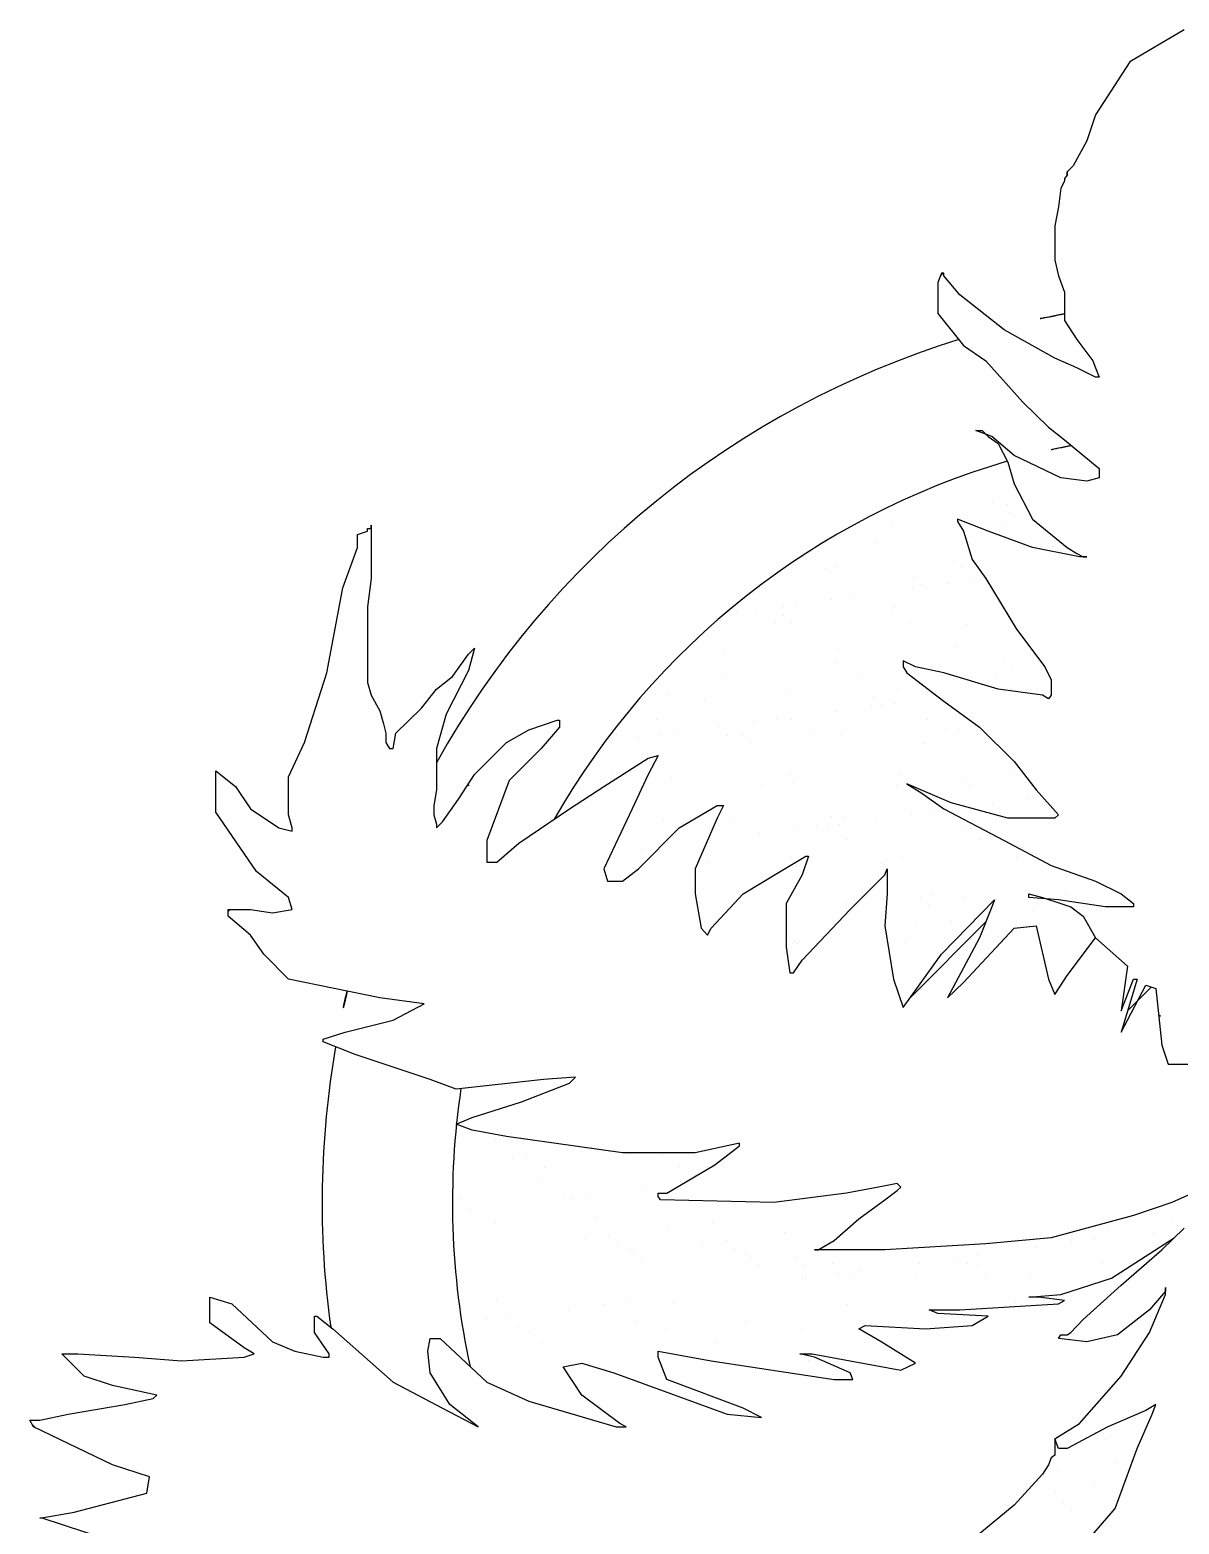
# Model space of a CAD drawing. Header units: inches. Extents: x 1683361338 to 1683364737, y 2652218797 to 2652228464.
# Drawn here: x 1683362363.85 to 1683362388.95, y 2652223185.26 to 2652223217.87 of the extents above; entities that cross this region are included whole.
import ezdxf

# ---------------------------------------------------------------- set-up
doc = ezdxf.new("R2010")
doc.units = ezdxf.units.IN
doc.header["$MEASUREMENT"] = 0
doc.layers.add('A-FURN', color=5, linetype='Continuous')

msp = doc.modelspace()

# ---------------------------------------------------------------- linework, layer by layer
at = {"layer": 'A-FURN', "linetype": 'Continuous'}
for p, q in [((1683362389.053878, 2652223217.872508), (1683362387.87044, 2652223217.178225)), ((1683362387.87044, 2652223217.178225), (1683362387.117346, 2652223216.014838)), ((1683362387.117346, 2652223216.014838), (1683362386.929073, 2652223215.451909)), ((1683362386.929073, 2652223215.451909), (1683362386.633215, 2652223214.907744)), ((1683362386.633215, 2652223214.907744), (1683362386.498734, 2652223214.776394)), ((1683362386.444942, 2652223214.569987), (1683362386.364254, 2652223214.419872)), ((1683362386.498734, 2652223214.701337), (1683362386.444942, 2652223214.62628)), ((1683362386.444942, 2652223214.62628), (1683362386.444942, 2652223214.569987)), ((1683362386.498734, 2652223214.776394), (1683362386.498734, 2652223214.701337)), ((1683362386.498734, 2652223214.776394), (1683362386.498734, 2652223214.701337)), ((1683362386.498734, 2652223214.701337), (1683362386.498734, 2652223214.776394)), ((1683362386.364254, 2652223214.419872), (1683362386.310462, 2652223214.007059)), ((1683362386.310462, 2652223214.007059), (1683362386.229775, 2652223213.594244)), ((1683362386.229775, 2652223213.594244), (1683362386.229777, 2652223212.843674)), ((1683362386.229777, 2652223212.843674), (1683362386.310468, 2652223212.505917)), ((1683362383.755313, 2652223212.562201), (1683362383.674624, 2652223212.355793)), ((1683362383.674624, 2652223212.355793), (1683362383.674627, 2652223211.68028)), ((1683362383.791135, 2652223212.562201), (1683362383.732322, 2652223212.503387)), ((1683362383.809105, 2652223212.562201), (1683362383.755313, 2652223212.562201)), ((1683362383.809106, 2652223212.505908), (1683362383.809105, 2652223212.562201)), ((1683362384.15876, 2652223212.093095), (1683362383.809106, 2652223212.505908)), ((1683362386.310468, 2652223212.505917), (1683362386.444951, 2652223212.149396)), ((1683362385.127032, 2652223211.323764), (1683362384.15876, 2652223212.093095)), ((1683362386.444951, 2652223212.149396), (1683362386.444953, 2652223211.530176)), ((1683362383.674627, 2652223211.68028), (1683362384.239453, 2652223210.986004)), ((1683362386.229785, 2652223210.704547), (1683362385.127032, 2652223211.323764)), ((1683362386.444953, 2652223211.530176), (1683362386.713918, 2652223211.117362)), ((1683362384.239453, 2652223210.986004), (1683362384.723589, 2652223210.648249)), ((1683362386.713918, 2652223211.117362), (1683362387.063573, 2652223210.648257)), ((1683362384.723589, 2652223210.648249), (1683362385.530483, 2652223209.747567)), ((1683362386.71392, 2652223210.498142), (1683362386.229785, 2652223210.704547)), ((1683362387.063573, 2652223210.648257), (1683362387.117366, 2652223210.498143)), ((1683362387.117367, 2652223210.291737), (1683362386.71392, 2652223210.498142)), ((1683362387.117366, 2652223210.498143), (1683362387.198056, 2652223210.291737)), ((1683362387.198056, 2652223210.291737), (1683362387.117367, 2652223210.291737)), ((1683362385.530483, 2652223209.747567), (1683362386.095309, 2652223209.203405)), ((1683362384.508423, 2652223209.128342), (1683362384.642905, 2652223209.128343)), ((1683362384.858077, 2652223208.996994), (1683362384.508423, 2652223209.128342)), ((1683362384.642905, 2652223209.128343), (1683362384.777387, 2652223208.996994)), ((1683362384.777387, 2652223208.996994), (1683362384.992559, 2652223208.84688)), ((1683362385.342213, 2652223208.584182), (1683362384.858077, 2652223208.996994)), ((1683362386.095309, 2652223209.203405), (1683362386.444963, 2652223208.921942)), ((1683362384.992559, 2652223208.84688), (1683362385.207731, 2652223208.434067)), ((1683362386.444963, 2652223208.921942), (1683362387.198063, 2652223208.302724)), ((1683362385.207731, 2652223208.434067), (1683362385.342215, 2652223207.964961)), ((1683362386.364276, 2652223208.096314), (1683362385.342213, 2652223208.584182)), ((1683362386.9291, 2652223208.021259), (1683362386.364276, 2652223208.096314)), ((1683362387.198064, 2652223208.096317), (1683362386.9291, 2652223208.021259)), ((1683362387.198063, 2652223208.302724), (1683362387.198064, 2652223208.096317)), ((1683362385.342215, 2652223207.964961), (1683362385.745663, 2652223207.195627)), ((1683362384.868697, 2652223207.587785), (1683362384.868697, 2652223207.587785)), ((1683362385.19652, 2652223207.518539), (1683362385.19652, 2652223207.518539)), ((1683362371.302315, 2652223207.064225), (1683362371.30232, 2652223205.900841)), ((1683362371.302315, 2652223206.989168), (1683362371.302315, 2652223207.064225)), ((1683362382.676782, 2652223207.099322), (1683362382.676782, 2652223207.099322)), ((1683362384.104985, 2652223207.195621), (1683362384.104985, 2652223207.139328)), ((1683362384.239467, 2652223207.139329), (1683362384.104985, 2652223207.195621)), ((1683362384.104985, 2652223207.139328), (1683362384.239468, 2652223206.932922)), ((1683362384.777395, 2652223206.932924), (1683362384.239467, 2652223207.139329)), ((1683362385.160383, 2652223207.131001), (1683362385.160383, 2652223207.131001)), ((1683362385.268807, 2652223207.332887), (1683362385.268807, 2652223207.332887)), ((1683362385.745663, 2652223207.195627), (1683362386.498764, 2652223206.576409)), ((1683362371.006456, 2652223206.857817), (1683362371.221627, 2652223206.932875)), ((1683362371.006457, 2652223206.576353), (1683362371.006456, 2652223206.857817)), ((1683362371.221627, 2652223206.989168), (1683362371.302315, 2652223206.989168)), ((1683362371.221627, 2652223206.932875), (1683362371.221627, 2652223206.989168)), ((1683362384.239468, 2652223206.932922), (1683362384.427744, 2652223206.313702)), ((1683362385.745665, 2652223206.576406), (1683362384.777395, 2652223206.932924)), ((1683362386.021974, 2652223206.762149), (1683362386.021974, 2652223206.762149)), ((1683362370.683704, 2652223205.694432), (1683362371.006457, 2652223206.576353)), ((1683362382.344272, 2652223206.68579), (1683362382.344272, 2652223206.68579)), ((1683362386.767728, 2652223206.370003), (1683362385.745665, 2652223206.576406)), ((1683362386.196858, 2652223206.601898), (1683362386.196858, 2652223206.601898)), ((1683362386.498764, 2652223206.576409), (1683362386.713935, 2652223206.44506)), ((1683362386.713935, 2652223206.44506), (1683362386.848417, 2652223206.370004)), ((1683362386.929106, 2652223206.370004), (1683362386.767728, 2652223206.370003)), ((1683362386.848417, 2652223206.370004), (1683362386.929106, 2652223206.370004)), ((1683362381.239855, 2652223206.124127), (1683362381.239855, 2652223206.124127)), ((1683362381.453575, 2652223206.160722), (1683362381.453575, 2652223206.160722)), ((1683362384.016214, 2652223206.253049), (1683362384.016214, 2652223206.253049)), ((1683362384.194589, 2652223206.129497), (1683362384.194589, 2652223206.129497)), ((1683362384.427744, 2652223206.313702), (1683362384.723606, 2652223205.900889)), ((1683362371.30232, 2652223205.900841), (1683362371.221633, 2652223205.28162)), ((1683362383.169726, 2652223205.9294), (1683362383.169726, 2652223205.9294)), ((1683362383.34461, 2652223205.769149), (1683362383.34461, 2652223205.769149)), ((1683362383.902731, 2652223205.780815), (1683362383.902731, 2652223205.780815)), ((1683362384.396596, 2652223205.845833), (1683362384.396596, 2652223205.845833)), ((1683362384.723606, 2652223205.900889), (1683362385.396019, 2652223204.7938)), ((1683362370.334058, 2652223203.836768), (1683362370.683704, 2652223205.694432)), ((1683362381.348746, 2652223205.444576), (1683362381.348746, 2652223205.444576)), ((1683362381.842611, 2652223205.509595), (1683362381.842611, 2652223205.509595)), ((1683362383.131362, 2652223205.679262), (1683362383.131362, 2652223205.679262)), ((1683362371.221633, 2652223205.28162), (1683362371.221639, 2652223203.630364)), ((1683362379.288625, 2652223205.173356), (1683362379.288625, 2652223205.173356)), ((1683362379.725516, 2652223205.201125), (1683362379.725516, 2652223205.201125)), ((1683362380.309406, 2652223205.28277), (1683362380.309406, 2652223205.28277)), ((1683362380.317478, 2652223205.096652), (1683362380.317478, 2652223205.096652)), ((1683362380.577376, 2652223205.343023), (1683362380.577376, 2652223205.343023)), ((1683362382.68025, 2652223205.206494), (1683362382.68025, 2652223205.206494)), ((1683362382.736551, 2652223205.271129), (1683362382.736551, 2652223205.271129)), ((1683362380.125626, 2652223204.946227), (1683362380.125626, 2652223204.946227)), ((1683362380.492362, 2652223204.9364), (1683362380.492362, 2652223204.9364)), ((1683362383.08036, 2652223204.951596), (1683362383.08036, 2652223204.951596)), ((1683362384.288985, 2652223204.903788), (1683362384.288985, 2652223204.903788)), ((1683362385.396019, 2652223204.7938), (1683362386.014638, 2652223203.968174)), ((1683362384.075983, 2652223204.424856), (1683362384.075983, 2652223204.424856)), ((1683362373.077487, 2652223203.761721), (1683362373.427138, 2652223204.249593)), ((1683362373.427138, 2652223204.249593), (1683362373.56162, 2652223204.380943)), ((1683362373.56162, 2652223204.380943), (1683362373.42714, 2652223203.893072)), ((1683362379.029743, 2652223204.30085), (1683362379.029743, 2652223204.30085)), ((1683362381.513344, 2652223204.332529), (1683362381.513344, 2652223204.332529)), ((1683362382.921556, 2652223204.099513), (1683362382.921556, 2652223203.968163)), ((1683362383.19052, 2652223203.968164), (1683362382.921556, 2652223204.099513)), ((1683362385.11444, 2652223204.147398), (1683362385.11444, 2652223204.147398)), ((1683362369.849929, 2652223202.316861), (1683362370.334058, 2652223203.836768)), ((1683362372.727836, 2652223203.480256), (1683362373.077487, 2652223203.761721)), ((1683362373.42714, 2652223203.893072), (1683362372.943008, 2652223202.936092)), ((1683362381.436738, 2652223204.071039), (1683362381.436738, 2652223204.071039)), ((1683362382.921556, 2652223203.968163), (1683362383.002246, 2652223203.836813)), ((1683362383.002246, 2652223203.836813), (1683362383.809139, 2652223203.217596)), ((1683362383.809137, 2652223203.836816), (1683362383.19052, 2652223203.968164)), ((1683362384.992578, 2652223203.480299), (1683362383.809137, 2652223203.836816)), ((1683362385.289324, 2652223203.987147), (1683362385.289324, 2652223203.987147)), ((1683362386.014638, 2652223203.968174), (1683362386.149121, 2652223203.686711)), ((1683362371.221639, 2652223203.630364), (1683362371.302329, 2652223203.3489)), ((1683362372.405081, 2652223203.067441), (1683362372.727836, 2652223203.480256)), ((1683362379.051408, 2652223203.742836), (1683362379.051408, 2652223203.742836)), ((1683362380.369175, 2652223203.454577), (1683362380.369175, 2652223203.454577)), ((1683362382.006142, 2652223203.748206), (1683362382.006142, 2652223203.748206)), ((1683362382.79632, 2652223203.442936), (1683362382.79632, 2652223203.442936)), ((1683362384.960876, 2652223203.753575), (1683362384.960876, 2652223203.753575)), ((1683362385.960848, 2652223203.348953), (1683362384.992578, 2652223203.480299)), ((1683362385.271397, 2652223203.504386), (1683362385.271397, 2652223203.504386)), ((1683362385.279921, 2652223203.474615), (1683362385.279921, 2652223203.474615)), ((1683362386.149121, 2652223203.686711), (1683362386.149122, 2652223203.348954)), ((1683362371.302329, 2652223203.3489), (1683362371.490604, 2652223203.011144)), ((1683362377.806536, 2652223203.36225), (1683362377.806536, 2652223203.36225)), ((1683362378.584489, 2652223203.23829), (1683362378.584489, 2652223203.23829)), ((1683362382.262192, 2652223203.31465), (1683362382.262192, 2652223203.31465)), ((1683362382.437076, 2652223203.154398), (1683362382.437076, 2652223203.154398)), ((1683362382.717411, 2652223203.168148), (1683362382.717411, 2652223203.168148)), ((1683362383.809139, 2652223203.217596), (1683362384.589136, 2652223202.65467)), ((1683362386.09533, 2652223203.273897), (1683362385.960848, 2652223203.348953)), ((1683362386.149122, 2652223203.348954), (1683362386.09533, 2652223203.273897)), ((1683362371.490604, 2652223203.011144), (1683362371.571295, 2652223202.729681)), ((1683362371.840259, 2652223202.523274), (1683362372.405081, 2652223203.067441)), ((1683362372.943008, 2652223202.936092), (1683362372.72784, 2652223202.185521)), ((1683362374.745066, 2652223202.598342), (1683362375.363682, 2652223202.804751)), ((1683362375.363682, 2652223202.804751), (1683362375.417475, 2652223202.804751)), ((1683362375.417475, 2652223202.804751), (1683362375.417475, 2652223202.654637)), ((1683362377.537069, 2652223202.819834), (1683362377.537069, 2652223202.819834)), ((1683362380.163426, 2652223202.83191), (1683362380.163426, 2652223202.83191)), ((1683362380.491803, 2652223202.825203), (1683362380.491803, 2652223202.825203)), ((1683362381.452177, 2652223203.001577), (1683362381.452177, 2652223203.001577)), ((1683362382.223547, 2652223203.103129), (1683362382.223547, 2652223203.103129)), ((1683362383.446537, 2652223202.830573), (1683362383.446537, 2652223202.830573)), ((1683362371.571295, 2652223202.729681), (1683362371.625088, 2652223202.523274)), ((1683362371.625088, 2652223202.523274), (1683362371.625089, 2652223202.316867)), ((1683362371.786468, 2652223202.185518), (1683362371.840259, 2652223202.523274)), ((1683362374.260933, 2652223202.316876), (1683362374.745066, 2652223202.598342)), ((1683362375.417475, 2652223202.654637), (1683362375.014031, 2652223202.185529)), ((1683362376.662366, 2652223202.484298), (1683362376.662366, 2652223202.484298)), ((1683362377.60944, 2652223202.495671), (1683362377.60944, 2652223202.495671)), ((1683362377.937179, 2652223202.564936), (1683362377.937179, 2652223202.564936)), ((1683362378.898191, 2652223202.665339), (1683362378.898191, 2652223202.665339)), ((1683362379.089512, 2652223202.472657), (1683362379.089512, 2652223202.472657)), ((1683362379.409944, 2652223202.481901), (1683362379.409944, 2652223202.481901)), ((1683362379.669561, 2652223202.766891), (1683362379.669561, 2652223202.766891)), ((1683362380.891913, 2652223202.570305), (1683362380.891913, 2652223202.570305)), ((1683362381.573113, 2652223202.504336), (1683362381.573113, 2652223202.504336)), ((1683362383.846647, 2652223202.575675), (1683362383.846647, 2652223202.575675)), ((1683362384.135752, 2652223202.596663), (1683362384.135752, 2652223202.596663)), ((1683362384.589136, 2652223202.65467), (1683362385.342237, 2652223201.904102)), ((1683362369.500279, 2652223201.566288), (1683362369.849929, 2652223202.316861)), ((1683362371.625089, 2652223202.316867), (1683362371.705778, 2652223202.185517)), ((1683362371.705778, 2652223202.185517), (1683362371.786468, 2652223202.185518)), ((1683362372.72784, 2652223202.185521), (1683362372.727844, 2652223201.284836)), ((1683362373.56163, 2652223201.622596), (1683362374.260933, 2652223202.316876)), ((1683362375.014031, 2652223202.185529), (1683362374.314728, 2652223201.491249)), ((1683362377.115576, 2652223202.430653), (1683362377.115576, 2652223202.430653)), ((1683362379.584828, 2652223202.321649), (1683362379.584828, 2652223202.321649)), ((1683362383.381451, 2652223202.289037), (1683362383.381451, 2652223202.289037)), ((1683362376.385749, 2652223201.359906), (1683362377.354016, 2652223201.979131)), ((1683362377.354016, 2652223201.979131), (1683362377.569187, 2652223202.035424)), ((1683362377.569187, 2652223202.035424), (1683362377.354017, 2652223201.62261)), ((1683362385.342237, 2652223201.904102), (1683362385.826374, 2652223201.284883)), ((1683362367.913393, 2652223201.697633), (1683362368.343736, 2652223201.359878)), ((1683362367.913396, 2652223200.796948), (1683362367.913393, 2652223201.697633)), ((1683362369.500282, 2652223200.740661), (1683362369.500279, 2652223201.566288)), ((1683362373.211979, 2652223201.078431), (1683362373.56163, 2652223201.622596)), ((1683362374.314728, 2652223201.491249), (1683362373.830599, 2652223200.177748)), ((1683362376.557695, 2652223201.649152), (1683362376.557695, 2652223201.649152)), ((1683362377.354017, 2652223201.62261), (1683362377.004367, 2652223200.872038)), ((1683362377.866304, 2652223201.534057), (1683362377.866304, 2652223201.534057)), ((1683362380.428944, 2652223201.626384), (1683362380.428944, 2652223201.626384)), ((1683362382.856089, 2652223201.614743), (1683362382.856089, 2652223201.614743)), ((1683362384.206905, 2652223201.532648), (1683362384.206905, 2652223201.532648)), ((1683362385.33969, 2652223201.646422), (1683362385.33969, 2652223201.646422)), ((1683362368.343736, 2652223201.359878), (1683362368.666494, 2652223200.872007)), ((1683362372.727844, 2652223201.284836), (1683362372.674052, 2652223200.947079)), ((1683362373.418234, 2652223201.399428), (1683362373.442618, 2652223201.375044)), ((1683362375.632653, 2652223200.872033), (1683362376.385749, 2652223201.359906)), ((1683362379.817695, 2652223201.366915), (1683362379.817695, 2652223201.366915)), ((1683362380.529203, 2652223201.456288), (1683362380.529203, 2652223201.456288)), ((1683362382.772429, 2652223201.372284), (1683362382.772429, 2652223201.372284)), ((1683362383.002255, 2652223201.416223), (1683362383.325012, 2652223201.209817)), ((1683362383.970525, 2652223201.003413), (1683362383.002255, 2652223201.416223)), ((1683362383.325012, 2652223201.209817), (1683362383.809148, 2652223200.872062)), ((1683362384.38179, 2652223201.372396), (1683362384.38179, 2652223201.372396)), ((1683362385.727163, 2652223201.377654), (1683362385.727163, 2652223201.377654)), ((1683362385.826374, 2652223201.284883), (1683362386.31051, 2652223200.740721)), ((1683362368.666494, 2652223200.872007), (1683362369.285112, 2652223200.459196)), ((1683362372.674052, 2652223200.947079), (1683362372.674053, 2652223200.740672)), ((1683362372.862328, 2652223200.590559), (1683362373.211979, 2652223201.078431)), ((1683362374.529904, 2652223200.121458), (1683362375.632653, 2652223200.872033)), ((1683362377.004367, 2652223200.872038), (1683362376.385756, 2652223199.558537)), ((1683362378.026431, 2652223200.459228), (1683362378.860216, 2652223200.947102)), ((1683362378.860216, 2652223200.947102), (1683362378.994698, 2652223200.947102)), ((1683362378.994698, 2652223200.947102), (1683362378.860217, 2652223200.665637)), ((1683362383.592212, 2652223200.826702), (1683362383.592212, 2652223200.826702)), ((1683362383.809148, 2652223200.872062), (1683362385.127072, 2652223200.177789)), ((1683362385.207759, 2652223200.66566), (1683362383.970525, 2652223201.003413)), ((1683362384.880963, 2652223200.996369), (1683362384.880963, 2652223200.996369)), ((1683362385.652333, 2652223201.097921), (1683362385.652333, 2652223201.097921)), ((1683362368.800981, 2652223199.502216), (1683362367.913396, 2652223200.796948)), ((1683362369.580972, 2652223200.459197), (1683362369.500282, 2652223200.740661)), ((1683362372.674053, 2652223200.740672), (1683362372.727846, 2652223200.534266)), ((1683362372.727846, 2652223200.534266), (1683362372.727847, 2652223200.459208)), ((1683362372.727847, 2652223200.459208), (1683362372.862328, 2652223200.590559)), ((1683362377.676955, 2652223200.623539), (1683362377.676955, 2652223200.623539)), ((1683362378.860217, 2652223200.665637), (1683362378.376086, 2652223199.558544)), ((1683362379.149281, 2652223200.644464), (1683362379.149281, 2652223200.644464)), ((1683362381.354657, 2652223200.699899), (1683362381.354657, 2652223200.699899)), ((1683362381.529542, 2652223200.539647), (1683362381.529542, 2652223200.539647)), ((1683362381.632882, 2652223200.676143), (1683362381.632882, 2652223200.676143)), ((1683362382.326978, 2652223200.66013), (1683362382.326978, 2652223200.66013)), ((1683362383.098347, 2652223200.761683), (1683362383.098347, 2652223200.761683)), ((1683362386.229821, 2652223200.665664), (1683362385.207759, 2652223200.66566)), ((1683362386.31051, 2652223200.740721), (1683362386.229821, 2652223200.665664)), ((1683362369.285112, 2652223200.459196), (1683362369.580972, 2652223200.38414)), ((1683362369.580972, 2652223200.38414), (1683362369.580972, 2652223200.459197)), ((1683362373.830599, 2652223200.177748), (1683362373.8306, 2652223199.708642)), ((1683362377.138854, 2652223199.558539), (1683362378.026431, 2652223200.459228)), ((1683362378.703466, 2652223200.189014), (1683362378.703466, 2652223200.189014)), ((1683362379.772992, 2652223200.323892), (1683362379.772992, 2652223200.323892)), ((1683362380.544362, 2652223200.425445), (1683362380.544362, 2652223200.425445)), ((1683362381.038226, 2652223200.490463), (1683362381.038226, 2652223200.490463)), ((1683362381.25809, 2652223200.449282), (1683362381.25809, 2652223200.449282)), ((1683362381.6582, 2652223200.194384), (1683362381.6582, 2652223200.194384)), ((1683362384.212825, 2652223200.454651), (1683362384.212825, 2652223200.454651)), ((1683362384.612934, 2652223200.199753), (1683362384.612934, 2652223200.199753)), ((1683362385.127072, 2652223200.177789), (1683362386.149136, 2652223199.633629)), ((1683362374.045771, 2652223199.708642), (1683362374.529904, 2652223200.121458)), ((1683362377.219007, 2652223199.987653), (1683362377.219007, 2652223199.987653)), ((1683362373.8306, 2652223199.708642), (1683362374.045771, 2652223199.708642)), ((1683362376.385756, 2652223199.558537), (1683362376.466445, 2652223199.295837)), ((1683362376.789202, 2652223199.295838), (1683362377.138854, 2652223199.558539)), ((1683362378.376086, 2652223199.558544), (1683362378.376088, 2652223199.01438)), ((1683362378.677294, 2652223199.706898), (1683362378.677294, 2652223199.706898)), ((1683362380.231936, 2652223199.502258), (1683362380.796758, 2652223199.840017)), ((1683362380.488712, 2652223199.798192), (1683362380.488712, 2652223199.798192)), ((1683362380.850551, 2652223199.840017), (1683362380.716071, 2652223199.427203)), ((1683362380.796758, 2652223199.840017), (1683362380.850551, 2652223199.840017)), ((1683362382.473917, 2652223199.674286), (1683362382.473917, 2652223199.674286)), ((1683362382.518127, 2652223199.427209), (1683362382.57192, 2652223199.558559)), ((1683362382.57192, 2652223199.558559), (1683362382.571922, 2652223199.014395)), ((1683362382.915858, 2652223199.786551), (1683362382.915858, 2652223199.786551)), ((1683362385.399459, 2652223199.818229), (1683362385.399459, 2652223199.818229)), ((1683362386.149136, 2652223199.633629), (1683362387.117406, 2652223199.295876)), ((1683362369.500288, 2652223198.939291), (1683362368.800981, 2652223199.502216)), ((1683362376.466445, 2652223199.295837), (1683362376.789202, 2652223199.295838)), ((1683362379.425047, 2652223199.014384), (1683362380.231936, 2652223199.502258)), ((1683362380.716071, 2652223199.427203), (1683362380.36642, 2652223198.807981)), ((1683362381.765032, 2652223198.676636), (1683362382.518127, 2652223199.427209)), ((1683362387.117406, 2652223199.295876), (1683362387.682231, 2652223199.014414)), ((1683362369.580978, 2652223198.676591), (1683362369.500288, 2652223198.939291)), ((1683362378.376088, 2652223199.01438), (1683362378.510573, 2652223198.26381)), ((1683362378.725744, 2652223198.263811), (1683362379.425047, 2652223199.014384)), ((1683362380.583982, 2652223198.990993), (1683362380.583982, 2652223198.990993)), ((1683362382.571922, 2652223199.014395), (1683362382.518131, 2652223198.320117)), ((1683362383.299371, 2652223198.917897), (1683362383.299371, 2652223198.917897)), ((1683362383.538716, 2652223198.996363), (1683362383.538716, 2652223198.996363)), ((1683362383.755366, 2652223197.700901), (1683362384.911906, 2652223198.883054)), ((1683362384.25529, 2652223198.940278), (1683362384.25529, 2652223198.940278)), ((1683362384.911906, 2652223198.883054), (1683362384.858114, 2652223198.73294)), ((1683362385.665004, 2652223198.939349), (1683362385.665004, 2652223199.014407)), ((1683362385.665004, 2652223199.014407), (1683362385.960864, 2652223198.939351)), ((1683362386.310517, 2652223198.883059), (1683362385.665004, 2652223198.939349)), ((1683362385.960864, 2652223198.939351), (1683362386.36431, 2652223198.808002)), ((1683362387.332579, 2652223198.732948), (1683362386.310517, 2652223198.883059)), ((1683362386.493451, 2652223199.001732), (1683362386.493451, 2652223199.001732)), ((1683362386.682435, 2652223198.928636), (1683362386.682435, 2652223198.928636)), ((1683362387.682231, 2652223199.014414), (1683362387.951195, 2652223198.808008)), ((1683362368.182367, 2652223198.676587), (1683362368.666502, 2652223198.676589)), ((1683362368.182368, 2652223198.526473), (1683362368.182367, 2652223198.676587)), ((1683362368.228243, 2652223198.676587), (1683362368.182367, 2652223198.630711)), ((1683362368.666502, 2652223198.676589), (1683362369.150637, 2652223198.601533)), ((1683362369.150637, 2652223198.601533), (1683362369.580978, 2652223198.676591)), ((1683362379.209049, 2652223198.816271), (1683362379.209049, 2652223198.816271)), ((1683362380.36642, 2652223198.807981), (1683362380.366424, 2652223197.851003)), ((1683362380.716078, 2652223197.56954), (1683362381.765032, 2652223198.676636)), ((1683362381.692651, 2652223198.84795), (1683362381.692651, 2652223198.84795)), ((1683362383.474256, 2652223198.757645), (1683362383.474256, 2652223198.757645)), ((1683362384.858114, 2652223198.73294), (1683362384.589152, 2652223198.057425)), ((1683362385.755764, 2652223198.654922), (1683362385.755764, 2652223198.654922)), ((1683362386.36431, 2652223198.808002), (1683362386.579481, 2652223198.732946)), ((1683362386.579481, 2652223198.732946), (1683362386.848445, 2652223198.52654)), ((1683362387.020998, 2652223198.821494), (1683362387.020998, 2652223198.821494)), ((1683362387.951196, 2652223198.732951), (1683362387.332579, 2652223198.732948)), ((1683362387.951195, 2652223198.808008), (1683362387.951196, 2652223198.732951)), ((1683362368.666504, 2652223198.11366), (1683362368.182368, 2652223198.526473)), ((1683362378.510573, 2652223198.26381), (1683362378.645055, 2652223198.113696)), ((1683362378.645055, 2652223198.113696), (1683362378.725744, 2652223198.263811)), ((1683362382.518131, 2652223198.320117), (1683362382.70641, 2652223197.156734)), ((1683362384.726289, 2652223198.401853), (1683362383.072435, 2652223196.747999)), ((1683362383.201778, 2652223198.318684), (1683362383.201778, 2652223198.318684)), ((1683362383.973148, 2652223198.420236), (1683362383.973148, 2652223198.420236)), ((1683362384.239503, 2652223197.081682), (1683362385.34225, 2652223198.263834)), ((1683362384.467013, 2652223198.485255), (1683362384.467013, 2652223198.485255)), ((1683362385.34225, 2652223198.263834), (1683362385.826384, 2652223198.320129)), ((1683362385.826384, 2652223198.320129), (1683362386.095352, 2652223197.156745)), ((1683362386.848445, 2652223198.52654), (1683362387.117411, 2652223198.057434)), ((1683362368.962365, 2652223197.700848), (1683362368.666504, 2652223198.11366)), ((1683362380.447123, 2652223198.085148), (1683362380.447123, 2652223198.085148)), ((1683362380.548481, 2652223197.969998), (1683362380.548481, 2652223197.969998)), ((1683362380.622007, 2652223197.924896), (1683362380.622007, 2652223197.924896)), ((1683362380.647793, 2652223197.982445), (1683362380.647793, 2652223197.982445)), ((1683362382.975626, 2652223197.958357), (1683362382.975626, 2652223197.958357)), ((1683362384.589152, 2652223198.057425), (1683362383.889852, 2652223196.743924)), ((1683362384.979112, 2652223198.07873), (1683362384.979112, 2652223198.07873)), ((1683362386.498797, 2652223197.231804), (1683362387.117411, 2652223198.057434)), ((1683362387.117411, 2652223198.057434), (1683362387.816719, 2652223197.438216)), ((1683362369.500294, 2652223197.156686), (1683362368.962365, 2652223197.700848)), ((1683362380.366424, 2652223197.851003), (1683362380.447115, 2652223197.288075)), ((1683362380.527804, 2652223197.288075), (1683362380.716078, 2652223197.56954)), ((1683362382.921583, 2652223196.537513), (1683362383.755366, 2652223197.700901)), ((1683362380.447115, 2652223197.288075), (1683362380.527804, 2652223197.288075)), ((1683362387.816719, 2652223197.438216), (1683362387.68224, 2652223196.462473)), ((1683362371.490627, 2652223196.743879), (1683362369.500294, 2652223197.156686)), ((1683362382.70641, 2652223197.156734), (1683362382.921583, 2652223196.537513)), ((1683362383.889852, 2652223196.743924), (1683362384.239503, 2652223197.081682)), ((1683362386.095352, 2652223197.156745), (1683362386.229835, 2652223196.818989)), ((1683362386.229835, 2652223196.818989), (1683362386.498797, 2652223197.231804)), ((1683362387.68224, 2652223196.462473), (1683362387.951201, 2652223197.156752)), ((1683362388.03189, 2652223197.156753), (1683362387.682242, 2652223195.993367)), ((1683362387.816723, 2652223196.256067), (1683362388.220165, 2652223197.025403)), ((1683362387.951201, 2652223197.156752), (1683362388.03189, 2652223197.156753)), ((1683362388.339906, 2652223196.983635), (1683362388.042083, 2652223196.685813)), ((1683362388.220165, 2652223197.025403), (1683362388.435337, 2652223196.950347)), ((1683362388.435337, 2652223196.950347), (1683362388.569823, 2652223195.711906)), ((1683362372.458897, 2652223196.612533), (1683362371.490627, 2652223196.743879)), ((1683362371.786489, 2652223196.256009), (1683362372.458897, 2652223196.612533)), ((1683362388.042083, 2652223196.685813), (1683362387.825156, 2652223196.468886)), ((1683362370.737532, 2652223195.993306), (1683362371.786489, 2652223196.256009)), ((1683362387.682242, 2652223195.993367), (1683362387.816723, 2652223196.256067)), ((1683362388.496778, 2652223196.384552), (1683362388.53812, 2652223196.34321)), ((1683362370.253397, 2652223195.84319), (1683362370.737532, 2652223195.993306)), ((1683362370.253398, 2652223195.786897), (1683362370.253397, 2652223195.84319)), ((1683362370.952704, 2652223195.505435), (1683362370.253398, 2652223195.786897)), ((1683362388.569823, 2652223195.711906), (1683362388.704306, 2652223195.299092)), ((1683362372.593385, 2652223194.961277), (1683362370.952704, 2652223195.505435)), ((1683362388.704306, 2652223195.299092), (1683362389.188441, 2652223195.299094)), ((1683362373.158209, 2652223194.754873), (1683362372.593385, 2652223194.961277)), ((1683362375.06785, 2652223194.961287), (1683362373.158209, 2652223194.754873)), ((1683362375.767155, 2652223195.017582), (1683362375.06785, 2652223194.961287)), ((1683362375.632674, 2652223194.886231), (1683362375.767155, 2652223195.017582)), ((1683362374.583717, 2652223194.473414), (1683362375.632674, 2652223194.886231)), ((1683362373.507864, 2652223194.135653), (1683362374.583717, 2652223194.473414)), ((1683362373.158212, 2652223193.985538), (1683362373.507864, 2652223194.135653)), ((1683362373.507865, 2652223193.854189), (1683362373.158212, 2652223193.985538)), ((1683362374.260964, 2652223193.722842), (1683362373.507865, 2652223193.854189)), ((1683362376.789223, 2652223193.36633), (1683362374.260964, 2652223193.722842)), ((1683362374.009977, 2652223193.644648), (1683362374.009977, 2652223193.644648)), ((1683362378.376109, 2652223193.366336), (1683362376.789223, 2652223193.36633)), ((1683362376.96121, 2652223193.343334), (1683362376.96121, 2652223193.343334)), ((1683362379.344377, 2652223193.572746), (1683362378.376109, 2652223193.366336)), ((1683362378.806452, 2652223193.103638), (1683362379.344378, 2652223193.516453)), ((1683362379.344378, 2652223193.516453), (1683362379.344377, 2652223193.572746)), ((1683362374.398571, 2652223193.251007), (1683362374.398571, 2652223193.251007)), ((1683362374.692749, 2652223193.305409), (1683362374.692749, 2652223193.305409)), ((1683362375.092859, 2652223193.050511), (1683362375.092859, 2652223193.050511)), ((1683362377.647484, 2652223193.310779), (1683362377.647484, 2652223193.310779)), ((1683362377.757496, 2652223192.484413), (1683362378.806452, 2652223193.103638)), ((1683362378.047593, 2652223193.055881), (1683362378.047593, 2652223193.055881)), ((1683362374.954352, 2652223192.779287), (1683362374.954352, 2652223192.779287)), ((1683362378.060793, 2652223192.728627), (1683362378.060793, 2652223192.728627)), ((1683362382.787115, 2652223192.690838), (1683362382.38367, 2652223192.615779)), ((1683362382.867805, 2652223192.615781), (1683362382.787115, 2652223192.690838)), ((1683362373.254402, 2652223192.373055), (1683362373.254402, 2652223192.373055)), ((1683362375.506807, 2652223192.392389), (1683362375.506807, 2652223192.392389)), ((1683362375.681548, 2652223192.361413), (1683362375.681548, 2652223192.361413)), ((1683362376.000672, 2652223192.457407), (1683362376.000672, 2652223192.457407)), ((1683362377.289423, 2652223192.627075), (1683362377.289423, 2652223192.627075)), ((1683362377.569221, 2652223192.484412), (1683362377.757496, 2652223192.484413)), ((1683362377.569221, 2652223192.409355), (1683362377.569221, 2652223192.484412)), ((1683362377.623014, 2652223192.334298), (1683362377.569221, 2652223192.409355)), ((1683362381.684365, 2652223192.484427), (1683362380.09748, 2652223192.278014)), ((1683362382.38367, 2652223192.615779), (1683362381.684365, 2652223192.484427)), ((1683362382.518153, 2652223192.334316), (1683362382.787116, 2652223192.540724)), ((1683362382.787116, 2652223192.540724), (1683362382.867805, 2652223192.615781)), ((1683362389.538103, 2652223192.615805), (1683362388.785006, 2652223192.278046)), ((1683362373.446686, 2652223192.121169), (1683362373.446686, 2652223192.121169)), ((1683362380.09748, 2652223192.278014), (1683362377.623014, 2652223192.334298)), ((1683362381.953331, 2652223191.9215), (1683362382.518153, 2652223192.334316)), ((1683362388.785006, 2652223192.278046), (1683362387.95122, 2652223191.996579)), ((1683362374.018641, 2652223191.847121), (1683362374.018641, 2652223191.847121)), ((1683362376.206202, 2652223191.944975), (1683362376.206202, 2652223191.944975)), ((1683362377.769622, 2652223191.729828), (1683362377.769622, 2652223191.729828)), ((1683362378.760021, 2652223191.841681), (1683362378.760021, 2652223191.841681)), ((1683362381.415405, 2652223191.452392), (1683362381.953331, 2652223191.9215)), ((1683362387.95122, 2652223191.996579), (1683362386.149165, 2652223191.508701)), ((1683362387.400525, 2652223191.71353), (1683362387.400525, 2652223191.71353)), ((1683362388.569839, 2652223191.24601), (1683362389.053972, 2652223191.715119)), ((1683362388.792312, 2652223191.873968), (1683362388.792312, 2652223191.873968)), ((1683362375.987006, 2652223191.495142), (1683362375.987006, 2652223191.495142)), ((1683362376.480871, 2652223191.560161), (1683362376.480871, 2652223191.560161)), ((1683362376.677493, 2652223191.375059), (1683362376.677493, 2652223191.375059)), ((1683362378.540825, 2652223191.391848), (1683362378.540825, 2652223191.391848)), ((1683362379.03469, 2652223191.456866), (1683362379.03469, 2652223191.456866)), ((1683362380.323441, 2652223191.626534), (1683362380.323441, 2652223191.626534)), ((1683362381.065753, 2652223191.245983), (1683362381.415405, 2652223191.452392)), ((1683362384.723658, 2652223191.377347), (1683362382.518157, 2652223191.245988)), ((1683362386.149165, 2652223191.508701), (1683362384.723658, 2652223191.377347)), ((1683362386.59755, 2652223191.395896), (1683362386.59755, 2652223191.395896)), ((1683362387.091415, 2652223191.460915), (1683362387.091415, 2652223191.460915)), ((1683362387.46709, 2652223190.626785), (1683362388.838802, 2652223191.508711)), ((1683362388.380166, 2652223191.630582), (1683362388.380166, 2652223191.630582)), ((1683362376.944312, 2652223191.251637), (1683362376.944312, 2652223191.251637)), ((1683362377.031656, 2652223191.188585), (1683362377.031656, 2652223191.188585)), ((1683362379.231312, 2652223191.271765), (1683362379.231312, 2652223191.271765)), ((1683362379.498131, 2652223191.148343), (1683362379.498131, 2652223191.148343)), ((1683362379.585475, 2652223191.085291), (1683362379.585475, 2652223191.085291)), ((1683362380.576769, 2652223191.073645), (1683362380.576769, 2652223191.073645)), ((1683362382.518157, 2652223191.245988), (1683362380.985064, 2652223191.245983)), ((1683362380.985064, 2652223191.245983), (1683362381.065753, 2652223191.245983)), ((1683362384.043565, 2652223191.059658), (1683362384.043565, 2652223191.059658)), ((1683362384.537429, 2652223191.124676), (1683362384.537429, 2652223191.124676)), ((1683362385.82618, 2652223191.294343), (1683362385.82618, 2652223191.294343)), ((1683362387.682262, 2652223190.476672), (1683362388.569839, 2652223191.24601)), ((1683362377.206541, 2652223191.028334), (1683362377.206541, 2652223191.028334)), ((1683362379.760359, 2652223190.925039), (1683362379.760359, 2652223190.925039)), ((1683362380.751653, 2652223190.913393), (1683362380.751653, 2652223190.913393)), ((1683362381.368505, 2652223190.940227), (1683362381.368505, 2652223190.940227)), ((1683362381.489579, 2652223190.723419), (1683362381.489579, 2652223190.723419)), ((1683362381.983443, 2652223190.788438), (1683362381.983443, 2652223190.788438)), ((1683362383.272195, 2652223190.958105), (1683362383.272195, 2652223190.958105)), ((1683362384.323239, 2652223190.945596), (1683362384.323239, 2652223190.945596)), ((1683362384.548276, 2652223190.880781), (1683362384.548276, 2652223190.880781)), ((1683362387.277974, 2652223190.950965), (1683362387.277974, 2652223190.950965)), ((1683362388.225979, 2652223190.95714), (1683362388.225979, 2652223190.95714)), ((1683362373.314171, 2652223190.544862), (1683362373.314171, 2652223190.544862)), ((1683362380.71821, 2652223190.621867), (1683362380.71821, 2652223190.621867)), ((1683362380.787557, 2652223190.657227), (1683362380.787557, 2652223190.657227)), ((1683362381.768615, 2652223190.685328), (1683362381.768615, 2652223190.685328)), ((1683362383.214702, 2652223190.645586), (1683362383.214702, 2652223190.645586)), ((1683362384.723349, 2652223190.690698), (1683362384.723349, 2652223190.690698)), ((1683362385.698303, 2652223190.677265), (1683362385.698303, 2652223190.677265)), ((1683362386.364341, 2652223190.27026), (1683362387.46709, 2652223190.626785)), ((1683362386.848477, 2652223189.726099), (1683362387.682262, 2652223190.476672)), ((1683362388.650532, 2652223190.270269), (1683362388.650531, 2652223190.420383)), ((1683362388.650531, 2652223190.420383), (1683362388.650532, 2652223190.345326)), ((1683362367.778952, 2652223190.213901), (1683362368.263087, 2652223190.063788)), ((1683362367.778954, 2652223189.650972), (1683362367.778952, 2652223190.213901)), ((1683362368.263087, 2652223190.063788), (1683362369.15067, 2652223189.238163)), ((1683362374.046818, 2652223190.164536), (1683362374.046818, 2652223190.164536)), ((1683362376.875473, 2652223190.115961), (1683362376.875473, 2652223190.115961)), ((1683362377.899405, 2652223190.080644), (1683362377.899405, 2652223190.080644)), ((1683362384.15884, 2652223189.932496), (1683362386.310549, 2652223190.063853)), ((1683362385.37373, 2652223190.124392), (1683362385.37373, 2652223190.124392)), ((1683362385.665035, 2652223190.213965), (1683362386.364341, 2652223190.27026)), ((1683362385.880206, 2652223190.213966), (1683362385.665035, 2652223190.213965)), ((1683362386.44503, 2652223190.138911), (1683362385.880206, 2652223190.213966)), ((1683362386.310549, 2652223190.063853), (1683362386.44503, 2652223190.138911)), ((1683362388.650532, 2652223190.345326), (1683362388.30088, 2652223189.93251)), ((1683362388.300882, 2652223189.44464), (1683362388.650532, 2652223190.270269)), ((1683362370.065145, 2652223189.801095), (1683362370.118937, 2652223189.801095)), ((1683362370.065146, 2652223189.444574), (1683362370.065145, 2652223189.801095)), ((1683362370.118937, 2652223189.801095), (1683362370.468591, 2652223189.519632)), ((1683362374.321487, 2652223189.779722), (1683362374.321487, 2652223189.779722)), ((1683362375.610238, 2652223189.949389), (1683362375.610238, 2652223189.949389)), ((1683362376.381608, 2652223190.050942), (1683362376.381608, 2652223190.050942)), ((1683362381.696028, 2652223190.048032), (1683362381.696028, 2652223190.048032)), ((1683362383.486431, 2652223189.932493), (1683362384.15884, 2652223189.932496)), ((1683362383.674706, 2652223189.857437), (1683362383.486431, 2652223189.932493)), ((1683362384.777457, 2652223189.801148), (1683362383.674706, 2652223189.857437)), ((1683362384.427805, 2652223189.59474), (1683362384.777457, 2652223189.801148)), ((1683362384.554134, 2652223189.799313), (1683362384.554134, 2652223189.799313)), ((1683362388.30088, 2652223189.93251), (1683362387.601577, 2652223189.388344)), ((1683362368.532054, 2652223189.106812), (1683362367.778954, 2652223189.650972)), ((1683362370.387904, 2652223188.975468), (1683362370.065146, 2652223189.444574)), ((1683362370.468591, 2652223189.519632), (1683362371.786517, 2652223188.356253)), ((1683362373.827622, 2652223189.714704), (1683362373.827622, 2652223189.714704)), ((1683362374.518109, 2652223189.594621), (1683362374.518109, 2652223189.594621)), ((1683362374.784928, 2652223189.471199), (1683362374.784928, 2652223189.471199)), ((1683362374.872272, 2652223189.408147), (1683362374.872272, 2652223189.408147)), ((1683362377.080748, 2652223189.686948), (1683362377.080748, 2652223189.686948)), ((1683362377.739663, 2652223189.476569), (1683362377.739663, 2652223189.476569)), ((1683362379.507894, 2652223189.675307), (1683362379.507894, 2652223189.675307)), ((1683362380.694397, 2652223189.481938), (1683362380.694397, 2652223189.481938)), ((1683362381.953339, 2652223189.519674), (1683362382.087821, 2652223189.594731)), ((1683362382.437475, 2652223189.238212), (1683362381.953339, 2652223189.519674)), ((1683362381.991495, 2652223189.706985), (1683362381.991495, 2652223189.706985)), ((1683362382.087821, 2652223189.594731), (1683362383.405743, 2652223189.519679)), ((1683362383.405743, 2652223189.519679), (1683362384.427805, 2652223189.59474)), ((1683362386.498826, 2652223189.38834), (1683362386.579515, 2652223189.444633)), ((1683362386.579515, 2652223189.444633), (1683362386.848477, 2652223189.726099)), ((1683362387.682269, 2652223188.48766), (1683362388.300882, 2652223189.44464)), ((1683362368.747226, 2652223188.975462), (1683362368.532054, 2652223189.106812)), ((1683362369.15067, 2652223189.238163), (1683362369.634806, 2652223189.031758)), ((1683362372.539613, 2652223189.031769), (1683362372.593405, 2652223189.313233)), ((1683362372.593405, 2652223189.313233), (1683362372.808576, 2652223189.313234)), ((1683362372.808576, 2652223189.313234), (1683362373.830641, 2652223188.35626)), ((1683362375.047157, 2652223189.247895), (1683362375.047157, 2652223189.247895)), ((1683362378.84378, 2652223189.215283), (1683362378.84378, 2652223189.215283)), ((1683362383.190575, 2652223188.769108), (1683362382.437475, 2652223189.238212)), ((1683362386.310551, 2652223189.313282), (1683362386.364344, 2652223189.38834)), ((1683362386.929168, 2652223189.238228), (1683362386.310551, 2652223189.313282)), ((1683362386.364344, 2652223189.38834), (1683362386.498826, 2652223189.38834)), ((1683362387.601577, 2652223189.388344), (1683362386.929168, 2652223189.238228)), ((1683362364.551393, 2652223188.975447), (1683362364.901046, 2652223188.975449)), ((1683362365.035529, 2652223188.487578), (1683362364.551393, 2652223188.975447)), ((1683362364.901046, 2652223188.975449), (1683362366.138279, 2652223188.900396)), ((1683362366.138279, 2652223188.900396), (1683362367.160341, 2652223188.825343)), ((1683362367.160341, 2652223188.825343), (1683362368.532055, 2652223188.900404)), ((1683362368.532055, 2652223188.900404), (1683362368.747226, 2652223188.975462)), ((1683362369.634806, 2652223189.031758), (1683362370.253422, 2652223188.900411)), ((1683362370.253422, 2652223188.900411), (1683362370.387904, 2652223188.900411)), ((1683362370.387904, 2652223188.900411), (1683362370.387904, 2652223188.975468)), ((1683362372.593408, 2652223188.562663), (1683362372.539613, 2652223189.031769)), ((1683362375.498215, 2652223188.694023), (1683362375.90166, 2652223188.769081)), ((1683362375.90166, 2652223188.769081), (1683362376.600966, 2652223188.562677)), ((1683362377.569234, 2652223188.900437), (1683362377.569234, 2652223189.031787)), ((1683362377.569234, 2652223189.031787), (1683362378.725778, 2652223188.825384)), ((1683362377.75751, 2652223188.412567), (1683362377.569234, 2652223188.900437)), ((1683362378.725778, 2652223188.825384), (1683362381.415416, 2652223188.41258)), ((1683362380.662316, 2652223188.975505), (1683362380.931279, 2652223188.975506)), ((1683362380.985072, 2652223188.900449), (1683362380.662316, 2652223188.975505)), ((1683362380.847325, 2652223188.829034), (1683362380.847325, 2652223188.829034)), ((1683362380.931279, 2652223188.975506), (1683362382.867819, 2652223188.618992)), ((1683362381.765068, 2652223188.562696), (1683362380.985072, 2652223188.900449)), ((1683362382.867819, 2652223188.618992), (1683362383.190575, 2652223188.769108)), ((1683362365.654146, 2652223188.281173), (1683362365.035529, 2652223188.487578)), ((1683362373.023752, 2652223187.868386), (1683362372.593408, 2652223188.562663)), ((1683362375.901662, 2652223188.074803), (1683362375.498215, 2652223188.694023)), ((1683362376.600966, 2652223188.562677), (1683362379.075435, 2652223187.662001)), ((1683362381.818861, 2652223188.412581), (1683362381.765068, 2652223188.562696)), ((1683362386.767796, 2652223187.455622), (1683362387.682269, 2652223188.48766)), ((1683362366.622416, 2652223188.07477), (1683362365.654146, 2652223188.281173)), ((1683362371.786517, 2652223188.356253), (1683362372.862374, 2652223187.793328)), ((1683362373.830641, 2652223188.35626), (1683362374.745119, 2652223187.943449)), ((1683362379.425087, 2652223187.793352), (1683362377.75751, 2652223188.412567)), ((1683362381.415416, 2652223188.41258), (1683362381.818861, 2652223188.412581)), ((1683362364.685879, 2652223187.661949), (1683362365.923111, 2652223187.868361)), ((1683362365.923111, 2652223187.868361), (1683362366.541727, 2652223187.999712)), ((1683362366.541727, 2652223187.999712), (1683362366.622416, 2652223188.07477)), ((1683362372.862374, 2652223187.793328), (1683362373.64237, 2652223187.380517)), ((1683362373.64237, 2652223187.380517), (1683362373.023752, 2652223187.868386)), ((1683362374.745119, 2652223187.943449), (1683362376.654763, 2652223187.380528)), ((1683362376.735452, 2652223187.455585), (1683362375.901662, 2652223188.074803)), ((1683362379.828533, 2652223187.586946), (1683362379.425087, 2652223187.793352)), ((1683362388.435369, 2652223187.868442), (1683362388.220199, 2652223187.737091)), ((1683362388.354681, 2652223187.662035), (1683362388.435369, 2652223187.868442)), ((1683362363.852093, 2652223187.530596), (1683362364.067263, 2652223187.530597)), ((1683362363.932782, 2652223187.380482), (1683362363.852093, 2652223187.530596)), ((1683362364.067263, 2652223187.530597), (1683362364.685879, 2652223187.661949)), ((1683362376.485039, 2652223187.607943), (1683362376.485039, 2652223187.607943)), ((1683362376.869934, 2652223187.380529), (1683362376.735452, 2652223187.455585)), ((1683362379.075435, 2652223187.662001), (1683362379.828533, 2652223187.586946)), ((1683362386.310559, 2652223187.174156), (1683362386.767796, 2652223187.455622)), ((1683362388.220199, 2652223187.737091), (1683362387.386413, 2652223187.380567)), ((1683362388.031927, 2652223186.911463), (1683362388.354681, 2652223187.662035)), ((1683362363.906624, 2652223187.429146), (1683362363.976032, 2652223187.359738)), ((1683362365.654153, 2652223186.554861), (1683362363.932782, 2652223187.380482)), ((1683362376.654763, 2652223187.380528), (1683362376.869934, 2652223187.380529)), ((1683362386.22987, 2652223187.117863), (1683362386.310559, 2652223187.174156)), ((1683362387.386413, 2652223187.380567), (1683362386.498835, 2652223186.911457)), ((1683362386.31056, 2652223186.911457), (1683362386.22987, 2652223187.117863)), ((1683362386.22987, 2652223187.117863), (1683362386.229872, 2652223186.761342)), ((1683362386.498835, 2652223186.911457), (1683362386.31056, 2652223186.911457)), ((1683362387.370153, 2652223187.116755), (1683362387.370153, 2652223187.116755)), ((1683362387.547798, 2652223185.597962), (1683362388.031927, 2652223186.911463)), ((1683362366.461045, 2652223186.292164), (1683362365.654153, 2652223186.554861)), ((1683362386.09539, 2652223186.554935), (1683362385.960909, 2652223186.348527)), ((1683362386.149183, 2652223186.705049), (1683362386.09539, 2652223186.554935)), ((1683362386.229872, 2652223186.761342), (1683362386.149183, 2652223186.705049)), ((1683362387.575782, 2652223186.61145), (1683362387.575782, 2652223186.61145)), ((1683362366.407253, 2652223185.935643), (1683362366.461045, 2652223186.292164)), ((1683362385.960909, 2652223186.348527), (1683362385.342295, 2652223185.673011)), ((1683362385.855814, 2652223186.193753), (1683362385.855814, 2652223186.193753)), ((1683362386.28703, 2652223186.441783), (1683362386.28703, 2652223186.441783)), ((1683362364.820369, 2652223185.522823), (1683362366.407253, 2652223185.935643)), ((1683362386.255924, 2652223185.938855), (1683362386.255924, 2652223185.938855)), ((1683362387.100817, 2652223186.131286), (1683362387.100817, 2652223186.131286)), ((1683362364.067271, 2652223185.39147), (1683362364.820369, 2652223185.522823)), ((1683362385.342295, 2652223185.673011), (1683362384.508511, 2652223184.97873)), ((1683362386.41091, 2652223185.727639), (1683362386.41091, 2652223185.727639)), ((1683362386.585794, 2652223185.567387), (1683362386.585794, 2652223185.567387)), ((1683362386.767806, 2652223184.697275), (1683362387.547798, 2652223185.597962)), ((1683362364.121064, 2652223185.39147), (1683362364.067271, 2652223185.39147)), ((1683362366.003812, 2652223184.772257), (1683362364.121064, 2652223185.39147))]:
    msp.add_line(p, q, dxfattribs=at)
for radius, start, end in [(19.708569, 100.2192346, 104.327747), (19.708569, 107.1297364, 150.8576312), (16.862134, 101.468153, 105.4400975), (16.862134, 106.3490084, 150.2399711), (19.708569, 166.4633992, 169.2816448), (19.708569, 170.071135, 187.9346702), (16.862134, 171.5141648, 192.250536)]:
    msp.add_arc((1683362389.94155, 2652223192.27805), radius, start, end, dxfattribs=at)

doc.saveas('drawing.dxf')
